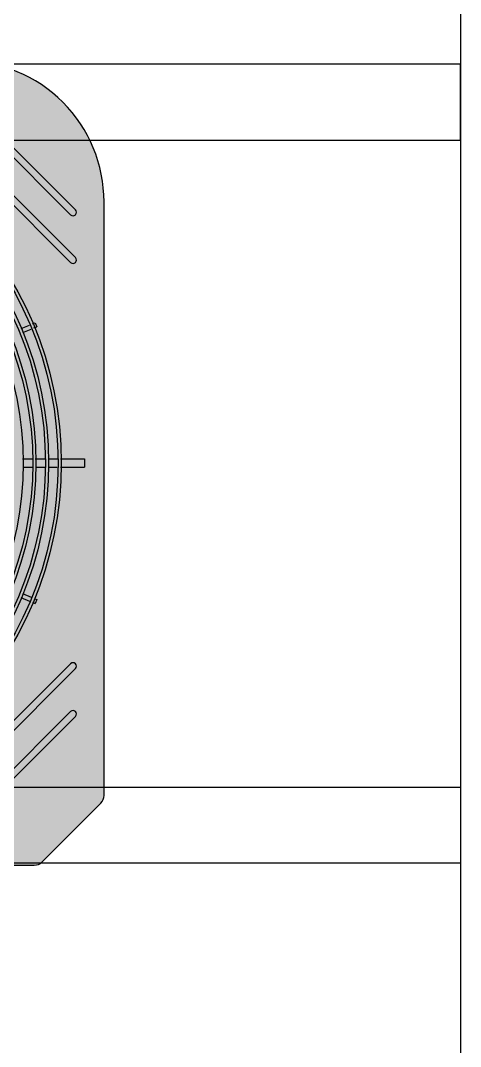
# Model space of a CAD drawing. Extents: x 100 to 738, y -85 to 470.
# Drawn here: x 616.657 to 616.998, y 463.029 to 463.823 of the extents above; entities that cross this region are included whole.
import ezdxf

# ---------------------------------------------------------------- set-up
doc = ezdxf.new("R2010")
doc.units = 0
doc.layers.get('0').update_dxf_attribs({"linetype": 'CONTINUOUS'})
for name, color, linetype in [('A-CONSTRUIR', 12, 'CONTINUOUS'), ('ARC-SPLIT-02', 2, 'CONTINUOUS'), ('ARC_EQUIPAMENTO', 2, 'CONTINUOUS'), ('ARQ-ALV', 6, 'CONTINUOUS')]:
    doc.layers.add(name, color=color, linetype=linetype)

# ---------------------------------------------------------------- blocks, each defined once
blk = doc.blocks.new('COND-CC-36-PB')
at = {"transparency": 16777216}
h = blk.add_hatch(color=254, dxfattribs=at)
h.dxf.hatch_style = 1
edge = h.paths.add_edge_path()
edge.add_arc((112.95976, 33.97089), 0.10014, 0, 90)
edge.add_line((112.95976, 34.07103), (112.58804, 34.07103))
edge.add_arc((112.58804, 33.97089), 0.10014, 90, 180)
edge.add_line((112.4879, 33.97089), (112.4879, 33.54866))
edge.add_arc((112.49576, 33.54866), 0.00786, 180, 225)
edge.add_line((112.4902, 33.5431), (112.53198, 33.50133))
edge.add_arc((112.53753, 33.50689), 0.00786, 225, 270)
edge.add_line((112.53753, 33.49903), (112.95976, 33.49903))
edge.add_arc((112.95976, 33.59916), 0.10014, 270, 360)
edge.add_line((113.0599, 33.59916), (113.0599, 33.97089))
at = {"color": 8, "transparency": 16777216}
for p, q in [((112.67829, 33.55813), (112.67575, 33.552)), ((112.68111, 33.55708), (112.67849, 33.55075)), ((112.77092, 33.55675), (112.77092, 33.55001)), ((112.77688, 33.55695), (112.77688, 33.55021)), ((112.86684, 33.55673), (112.86924, 33.55094)), ((112.86961, 33.55788), (112.87201, 33.55209)), ((112.67489, 33.54992), (112.67413, 33.54807)), ((112.6769, 33.54692), (112.67413, 33.54807)), ((112.67763, 33.54868), (112.6769, 33.54692)), ((112.77092, 33.54776), (112.77092, 33.54079)), ((112.77688, 33.54796), (112.77688, 33.54109)), ((112.8701, 33.54886), (112.8709, 33.54692)), ((112.87368, 33.54807), (112.8709, 33.54692)), ((112.87287, 33.55001), (112.87368, 33.54807)), ((112.77092, 33.53854), (112.77092, 33.53229)), ((112.77688, 33.53884), (112.77688, 33.53218)), ((112.77092, 33.53004), (112.77092, 33.51283)), ((112.77688, 33.52994), (112.77688, 33.51283)), ((112.77688, 33.51283), (112.77093, 33.51283))]:
    blk.add_line(p, q, dxfattribs=at)
for radius in [0.2556, 0.25335, 0.24659, 0.24434, 0.23758, 0.23533, 0.22857]:
    blk.add_circle((112.7739, 33.78503), radius, dxfattribs=at)
at = {"layer": 'ARC-SPLIT-02', "color": 0, "transparency": 16777216}
for p, q in [((112.6312, 33.52282), (112.51169, 33.64232)), ((113.03611, 33.64232), (112.91661, 33.52282)), ((112.62772, 33.51934), (112.50821, 33.63884)), ((113.03959, 33.63884), (112.92009, 33.51934)), ((112.59723, 33.52282), (112.51169, 33.60835)), ((113.03611, 33.60835), (112.95058, 33.52282)), ((112.59375, 33.51934), (112.50821, 33.60487)), ((113.03959, 33.60487), (112.95406, 33.51934))]:
    blk.add_line(p, q, dxfattribs=at)
blk.add_lwpolyline([(113.0599, 33.97089, 0.414214), (112.95976, 34.07103), (112.58804, 34.07103, 0.414214), (112.4879, 33.97089), (112.4879, 33.54866, 0.198912), (112.4902, 33.5431), (112.53198, 33.50133, 0.198912), (112.53753, 33.49903), (112.95976, 33.49903, 0.414214), (113.0599, 33.59916)], format="xyb", close=True, dxfattribs=at)
for centre, start, end in [((112.59549, 33.52108), 225, 45), ((112.62946, 33.52108), 225, 45), ((112.91835, 33.52108), 135, 315), ((112.95232, 33.52108), 135, 315)]:
    blk.add_arc(centre, 0.00246, start, end, dxfattribs=at)
blk = doc.blocks.new('*U46')
at = {"color": 0, "transparency": 16777216, "rotation": 90}
blk.add_blockref('COND-CC-36-PB', (33.78503, -112.7739), dxfattribs=at)
blk = doc.blocks.new('BASE ARQ')
at = {"layer": 'A-CONSTRUIR'}
for points in [[(725.71348, 485.70372), (725.71348, 485.64487), (726.72984, 485.64487), (726.72984, 485.70372)], [(725.71348, 485.08483), (725.71348, 485.14368), (726.72984, 485.14368), (726.72984, 485.08483)]]:
    blk.add_lwpolyline(points, close=True, dxfattribs=at)
at = {"layer": 'ARQ-ALV'}
blk.add_line((726.72984, 488.60096), (726.72984, 483.72596), dxfattribs=at)
at = {"layer": 'ARC_EQUIPAMENTO', "xscale": 1.089160839160184, "yscale": 1.089160839160184, "zscale": 1.089160839160184}
blk.add_blockref('*U46', (726.14213, 485.39474), dxfattribs=at)

msp = doc.modelspace()

# ---------------------------------------------------------------- block references
msp.add_blockref('BASE ARQ', (-109.73168, -21.91423))

doc.saveas('drawing.dxf')
